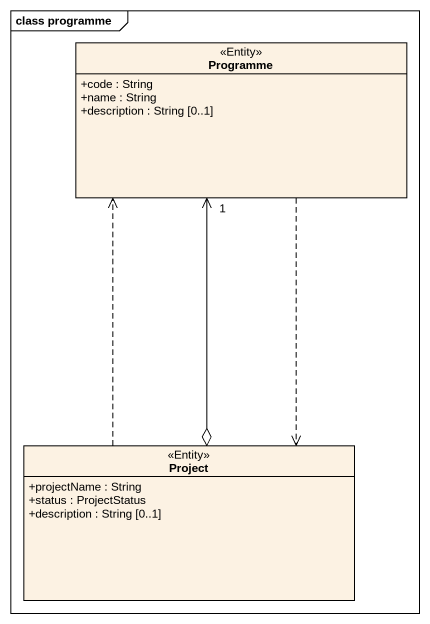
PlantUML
@startuml
mainframe class programme
hide circle
hide empty members
skinparam classAttributeIconSize 0
class Programme <<Entity>> {
  +code : String
  +name : String
  +description : String [0..1]
}
class Project <<Entity>> {
  +projectName : String
  +status : ProjectStatus
  +description : String [0..1]
}
Programme ..> Project
Project o-up-> "1" Programme
Project .up.> Programme
@enduml
